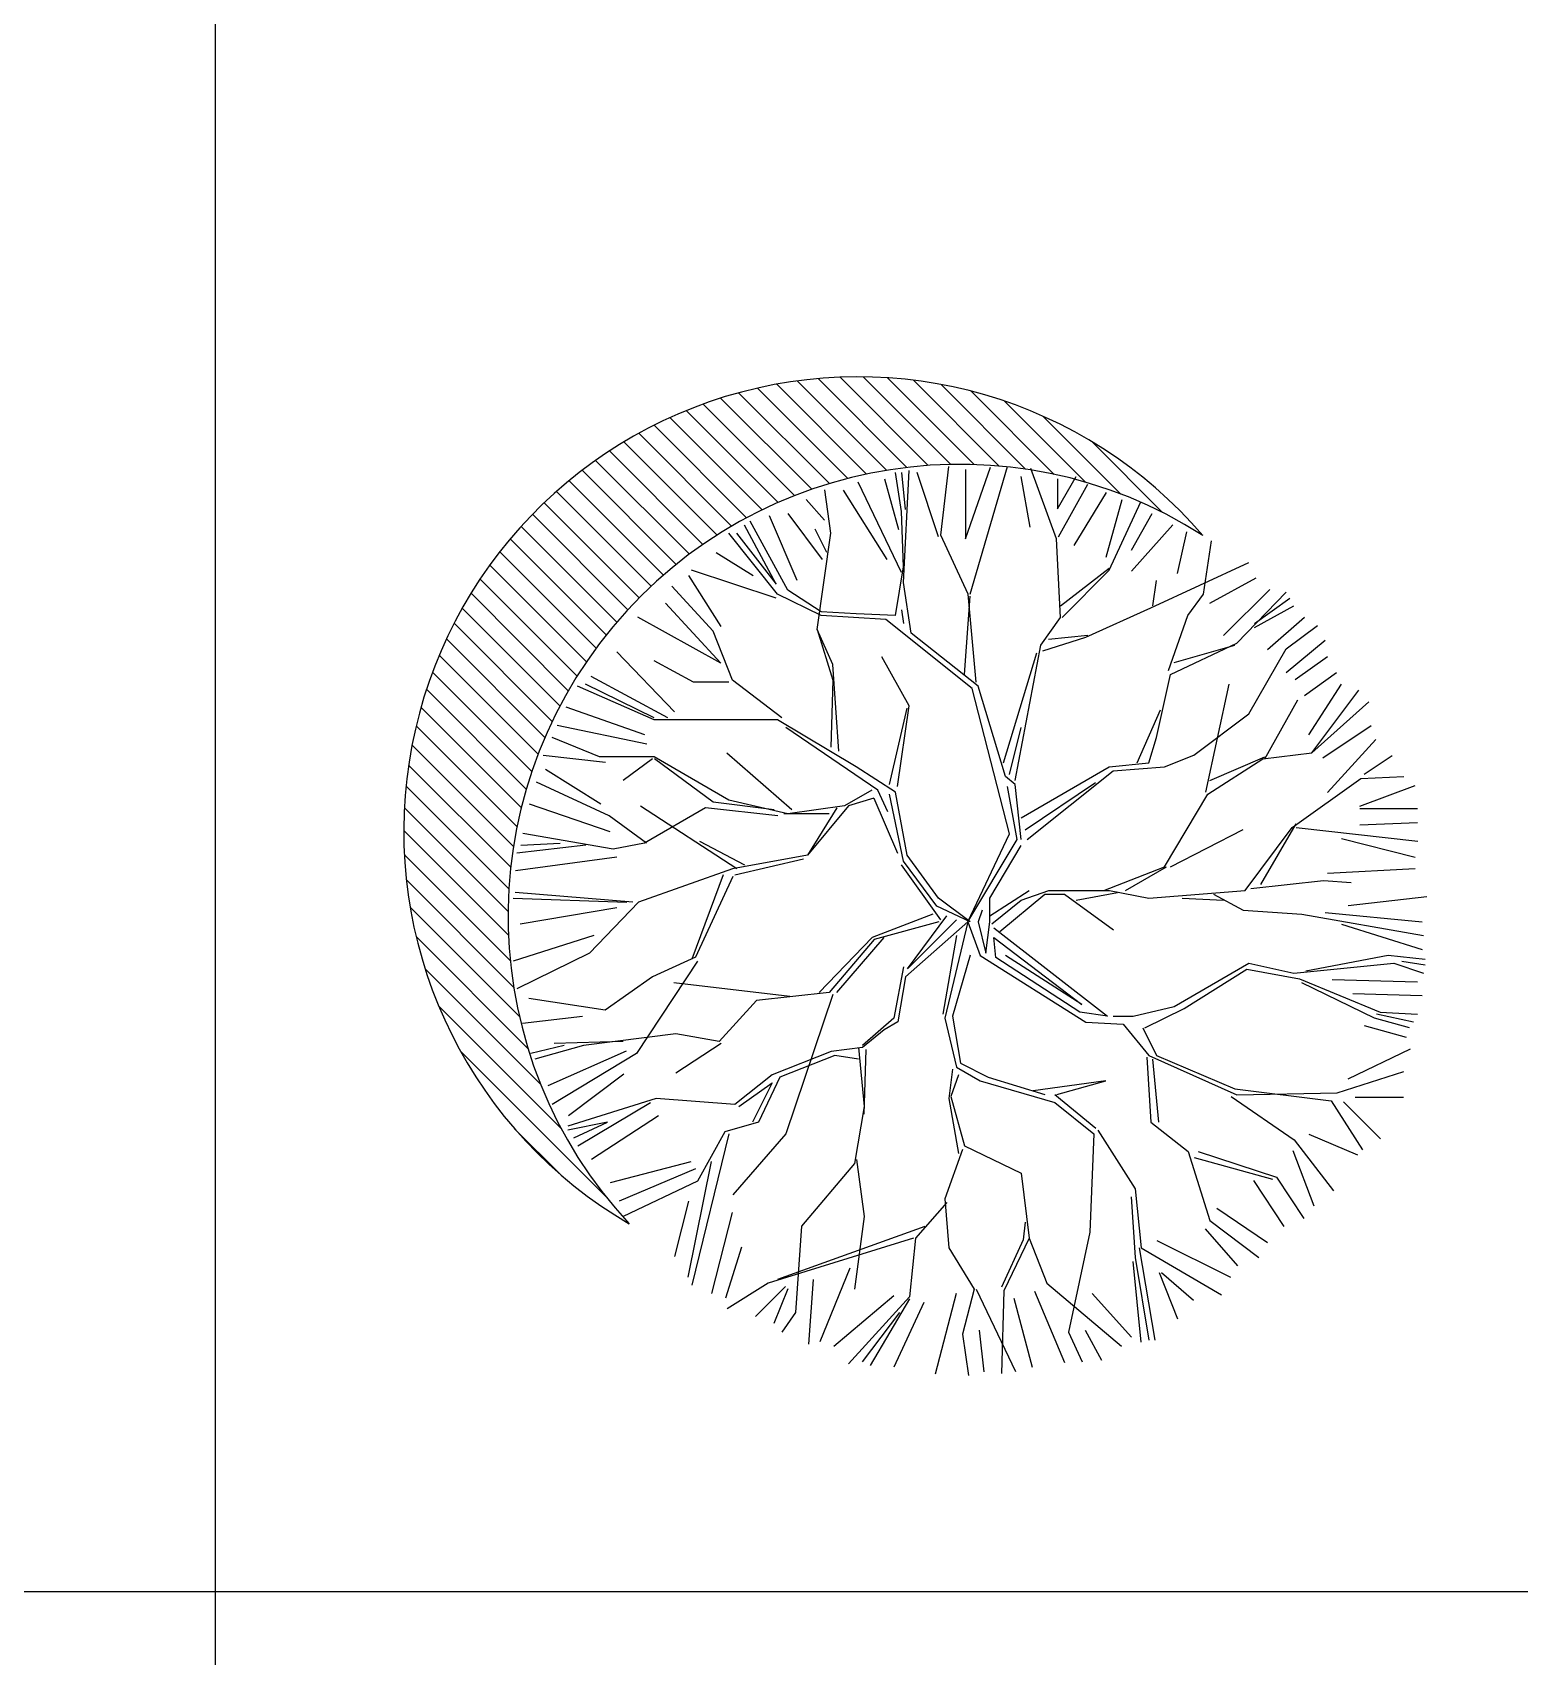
# Model space of a CAD drawing. Header units: millimetres. Extents: x -4017 to 59953, y -688 to 66564.
# Drawn here: x 45985 to 48107, y 14005 to 16322 of the extents above; entities that cross this region are included whole.
import ezdxf

# ---------------------------------------------------------------- set-up
doc = ezdxf.new("R2010")
doc.units = ezdxf.units.MM
doc.layers.add('www.cad-blocks.net', color=7, linetype='Continuous')

# ---------------------------------------------------------------- blocks, each defined once
blk = doc.blocks.new('A$C516926BB')
for p, q in [((48.7041, 38.5194), (48.7041, 0)), ((0, 4.7221), (62.4121, 4.7221))]:
    blk.add_line(p, q)
blk = doc.blocks.new('A$C38CD178F')
for p, q in [((0.6607, 1.2863), (0.5325, 1.4145)), ((0.6889, 1.2916), (0.5614, 1.4191)), ((0.7182, 1.2957), (0.5914, 1.4225)), ((0.7487, 1.2986), (0.6228, 1.4245)), ((0.7807, 1.3), (0.6558, 1.4249)), ((0.8143, 1.2998), (0.6905, 1.4236)), ((0.8499, 1.2977), (0.7274, 1.4202)), ((0.8877, 1.2932), (0.7669, 1.4141)), ((0.5823, 1.2645), (0.4522, 1.3946)), ((0.6075, 1.2727), (0.478, 1.4022)), ((0.6337, 1.28), (0.5048, 1.4089)), ((0.9285, 1.2858), (0.8098, 1.4046)), ((0.9732, 1.2746), (0.8574, 1.3904)), ((0.5343, 1.2457), (0.4032, 1.3768)), ((0.5579, 1.2555), (0.4273, 1.3861)), ((1.0234, 1.2577), (0.9123, 1.3688)), ((0.4679, 1.2119), (0.3354, 1.3444)), ((0.4893, 1.2238), (0.3572, 1.3559)), ((0.5115, 1.2351), (0.3798, 1.3668)), ((0.4472, 1.1992), (0.3142, 1.3322)), ((1.0832, 1.2313), (0.982, 1.3326)), ((0.4077, 1.1719), (0.2737, 1.3058)), ((0.4271, 1.1859), (0.2936, 1.3193)), ((0.3707, 1.142), (0.2359, 1.2768)), ((0.3889, 1.1573), (0.2545, 1.2916)), ((0.3531, 1.1262), (0.2179, 1.2614)), ((0.3198, 1.0927), (0.1837, 1.2288)), ((0.3362, 1.1097), (0.2005, 1.2454)), ((0.3041, 1.075), (0.1675, 1.2116)), ((0.289, 1.0567), (0.152, 1.1937)), ((0.2745, 1.0378), (0.137, 1.1752)), ((0.2474, 0.998), (0.109, 1.1364)), ((0.2607, 1.0182), (0.1227, 1.1562)), ((0.2349, 0.9771), (0.096, 1.1161)), ((0.223, 0.9556), (0.0836, 1.095)), ((0.2119, 0.9333), (0.0719, 1.0733)), ((0.2015, 0.9103), (0.0609, 1.0509)), ((0.1918, 0.8866), (0.0506, 1.0278)), ((0.1829, 0.862), (0.0411, 1.0038)), ((0.1749, 0.8366), (0.0324, 0.9791)), ((0.1678, 0.8103), (0.0246, 0.9535)), ((0.1617, 0.783), (0.0177, 0.927)), ((0.1567, 0.7547), (0.0118, 0.8996)), ((0.1528, 0.7252), (0.0069, 0.871)), ((0.1502, 0.6943), (0.0032, 0.8413)), ((0.149, 0.6621), (0.0009, 0.8102)), ((0.1496, 0.6281), (0, 0.7777)), ((0.1521, 0.5921), (0.0008, 0.7434)), ((0.1571, 0.5538), (0.0037, 0.7071)), ((0.1651, 0.5123), (0.0091, 0.6684)), ((0.1773, 0.4668), (0.0176, 0.6264)), ((0.1956, 0.4151), (0.0305, 0.5802)), ((0.2247, 0.3525), (0.0498, 0.5274)), ((0.2879, 0.2559), (0.081, 0.4628)), ((0.224, 0.2864), (0.1582, 0.3522))]:
    blk.add_line(p, q)
at = {"linetype": 'ByBlock'}
for p, q in [((0.7106, 1.146), (0.6486, 1.2748)), ((0.6864, 1.2795), (0.7063, 1.2072)), ((0.7106, 1.2328), (0.702, 1.2886)), ((0.7106, 1.2886), (0.7158, 1.2357)), ((0.7135, 1.1317), (0.7216, 1.2915)), ((0.7635, 1.1966), (0.733, 1.2886)), ((0.7664, 1.199), (0.7778, 1.2972)), ((0.8016, 1.1939), (0.8377, 1.2961)), ((0.8016, 1.2928), (0.8016, 1.1939)), ((0.8083, 1.115), (0.8617, 1.2972)), ((0.8806, 1.2829), (0.8938, 1.2105)), ((0.9318, 1.1937), (0.8951, 1.2944)), ((0.9333, 1.2367), (0.9599, 1.2829)), ((0.9333, 1.2795), (0.9333, 1.2367)), ((0.6095, 1.2018), (0.601, 1.2638)), ((0.6273, 1.2633), (0.6897, 1.1644)), ((0.9347, 1.1966), (0.9766, 1.2719)), ((1.0024, 1.26), (0.9566, 1.1843)), ((0.5483, 1.2301), (0.5974, 1.1644)), ((0.5745, 1.25), (0.6007, 1.2205)), ((0.7135, 1.1541), (0.7106, 1.2328)), ((1.0024, 1.1677), (1.0256, 1.25)), ((1.0071, 1.1489), (1.0519, 1.2467)), ((1.0389, 1.1776), (1.0684, 1.2301)), ((0.5314, 1.1293), (0.4866, 1.2133)), ((0.548, 1.1208), (0.4947, 1.219)), ((0.5217, 1.2271), (0.5612, 1.1348)), ((0.6038, 1.1742), (0.5871, 1.2076)), ((1.0389, 1.1478), (1.098, 1.2138)), ((0.5337, 1.115), (0.4641, 1.2018)), ((0.4751, 1.2018), (0.5314, 1.1293)), ((0.59, 1.0645), (0.6095, 1.2018)), ((0.8055, 1.115), (0.7664, 1.199)), ((0.9375, 1.0817), (0.9318, 1.1937)), ((1.1046, 1.1444), (1.1179, 1.2039)), ((1.1415, 1.115), (1.153, 1.1909)), ((0.4461, 1.1743), (0.4988, 1.1415)), ((1.0662, 1.0955), (1.2064, 1.1599)), ((0.4066, 1.1415), (0.4527, 1.0688)), ((0.5314, 1.1093), (0.4108, 1.1489)), ((0.702, 1.0845), (0.7135, 1.1541)), ((0.9375, 1.0983), (1.0071, 1.1518)), ((0.9399, 1.0817), (1.0071, 1.1489)), ((1.1507, 1.102), (1.2165, 1.1381)), ((0.4417, 1.0621), (0.3826, 1.1265)), ((0.5957, 1.0845), (0.5337, 1.115)), ((0.5957, 1.0898), (0.548, 1.1208)), ((0.7244, 1.0592), (0.7135, 1.1317)), ((0.8169, 0.9891), (0.8055, 1.115)), ((1.0691, 1.0983), (1.0743, 1.1346)), ((1.1191, 1.0845), (1.1415, 1.115)), ((1.1703, 1.0558), (1.2364, 1.1215)), ((1.1892, 1.0449), (1.2593, 1.1179)), ((0.3737, 1.102), (0.4527, 1.0163)), ((0.6458, 1.0869), (0.5957, 1.0898)), ((0.7106, 1.0926), (0.7135, 1.0731)), ((0.8002, 1.0001), (0.8083, 1.1122)), ((0.9737, 1.0535), (1.0662, 1.0955)), ((1.2145, 1.0731), (1.265, 1.1093)), ((1.2145, 1.0673), (1.2707, 1.0983)), ((0.4527, 1.0163), (0.3342, 1.082)), ((0.6882, 1.0788), (0.5957, 1.0845)), ((0.702, 1.0845), (0.6458, 1.0869)), ((0.8112, 0.9805), (0.6882, 1.0788)), ((0.9094, 1.0421), (0.9375, 1.0817)), ((1.0915, 1.0058), (1.1191, 1.0845)), ((1.2331, 1.0359), (1.2858, 1.082)), ((1.2593, 1.0368), (1.3041, 1.0702)), ((0.4694, 0.992), (0.4417, 1.0621)), ((0.59, 1.0645), (0.6124, 0.992)), ((0.6124, 1.0144), (0.59, 1.0645)), ((0.8198, 0.9834), (0.7244, 1.0592)), ((0.9123, 1.034), (0.9737, 1.0535)), ((0.9204, 1.0507), (0.9766, 1.0564)), ((1.0944, 1.0001), (1.1892, 1.0449)), ((1.2593, 1.003), (1.3154, 1.0492)), ((0.3866, 0.9469), (0.3043, 1.0326)), ((0.4136, 0.9891), (0.3574, 1.0197)), ((0.7216, 0.9553), (0.6825, 1.0254)), ((0.856, 0.8742), (0.9037, 1.0311)), ((0.8727, 0.8489), (0.9094, 1.0421)), ((1.0996, 1.0173), (1.1864, 1.0421)), ((1.2064, 0.9443), (1.2593, 1.0368)), ((1.2726, 0.9931), (1.3187, 1.0259)), ((0.3769, 0.9386), (0.2677, 0.9972)), ((0.621, 0.8909), (0.6124, 1.0144)), ((1.0743, 0.9104), (1.0944, 1.0001)), ((1.2858, 0.9702), (1.3316, 1.003)), ((0.3574, 0.9357), (0.2482, 0.9834)), ((0.3574, 0.9386), (0.2596, 0.9863)), ((0.4641, 0.9891), (0.4136, 0.9891)), ((0.5395, 0.9386), (0.4694, 0.992)), ((0.6124, 0.992), (0.6095, 0.8966)), ((0.8646, 0.7731), (0.8112, 0.9805)), ((0.8589, 0.8546), (0.8198, 0.9834)), ((1.1449, 0.8322), (1.1784, 0.9864)), ((1.2921, 0.9141), (1.3383, 0.9864)), ((1.2961, 0.8884), (1.3633, 0.978)), ((0.3441, 0.9141), (0.232, 0.9536)), ((0.6934, 0.8432), (0.7187, 0.9524)), ((0.7049, 0.8403), (0.7216, 0.9553)), ((1.2289, 0.88), (1.2764, 0.964)), ((1.2961, 0.8884), (1.3774, 0.9611)), ((0.3471, 0.9008), (0.219, 0.9274)), ((0.5337, 0.9357), (0.3574, 0.9357)), ((0.6458, 0.8685), (0.5337, 0.9357)), ((1.0467, 0.8742), (1.0801, 0.95)), ((1.1277, 0.8852), (1.2064, 0.9443)), ((1.3121, 0.8812), (1.3811, 0.9274)), ((0.2792, 0.8828), (0.212, 0.9104)), ((0.6768, 0.8351), (0.5452, 0.9247)), ((0.8646, 0.8575), (0.8813, 0.9247)), ((1.0634, 0.8742), (1.0743, 0.9104)), ((1.3187, 0.8318), (1.3877, 0.9074)), ((0.2881, 0.8746), (0.1991, 0.8845)), ((0.3574, 0.8828), (0.2792, 0.8828)), ((0.4641, 0.8208), (0.3574, 0.8828)), ((0.5538, 0.807), (0.4613, 0.888)), ((1.0858, 0.8685), (1.1277, 0.8852)), ((1.1504, 0.8491), (1.2289, 0.8827)), ((1.2261, 0.88), (1.2961, 0.8884)), ((1.3711, 0.858), (1.4106, 0.8845)), ((0.2814, 0.8152), (0.2024, 0.8646)), ((0.355, 0.88), (0.313, 0.8491)), ((0.4418, 0.8183), (0.3577, 0.88)), ((0.702, 0.8322), (0.6458, 0.8685)), ((0.8813, 0.7955), (1.0071, 0.8685)), ((0.8898, 0.765), (1.0128, 0.8628)), ((1.0071, 0.8685), (1.0634, 0.8742)), ((1.0128, 0.8628), (1.0858, 0.8685)), ((1.1476, 0.8295), (1.2261, 0.88)), ((0.2933, 0.7986), (0.1896, 0.8464)), ((0.6682, 0.8351), (0.6291, 0.8127)), ((0.6911, 0.8041), (0.6768, 0.8351)), ((0.8727, 0.8432), (0.8589, 0.8546)), ((0.8755, 0.765), (0.8617, 0.8403)), ((0.8813, 0.765), (0.8727, 0.8432)), ((0.887, 0.7788), (0.9876, 0.8461)), ((1.268, 0.7819), (1.3662, 0.8519)), ((1.3648, 0.8122), (1.4438, 0.8417)), ((1.3662, 0.8519), (1.4277, 0.8546)), ((0.2947, 0.7757), (0.1795, 0.8152)), ((0.4754, 0.723), (0.3381, 0.8126)), ((0.5286, 0.8071), (0.4418, 0.8183)), ((0.548, 0.8012), (0.4641, 0.8208)), ((0.6291, 0.8127), (0.548, 0.8012)), ((0.6348, 0.8127), (0.5762, 0.7426)), ((0.671, 0.8236), (0.6348, 0.8127)), ((0.671, 0.8236), (0.7049, 0.7454)), ((0.7135, 0.734), (0.6934, 0.8294)), ((0.7187, 0.7426), (0.702, 0.8322)), ((1.086, 0.7258), (1.1476, 0.8295)), ((0.3465, 0.7594), (0.2933, 0.7986)), ((0.4306, 0.8098), (0.3438, 0.7594)), ((0.5341, 0.7986), (0.4306, 0.8098)), ((0.607, 0.8014), (0.5426, 0.8014)), ((0.6182, 0.8098), (0.5761, 0.7426)), ((1.3648, 0.8089), (1.4472, 0.8089)), ((1.3648, 0.7856), (1.4472, 0.7889)), ((0.2988, 0.7511), (0.17, 0.7735)), ((0.8051, 0.6474), (0.8646, 0.7731)), ((0.8051, 0.6474), (0.8755, 0.765)), ((1.0944, 0.7258), (1.1981, 0.779)), ((1.2008, 0.6921), (1.268, 0.7819)), ((1.2232, 0.7006), (1.2737, 0.7874)), ((1.2737, 0.7819), (1.4473, 0.7623)), ((1.3383, 0.766), (1.4438, 0.7395)), ((0.2597, 0.7566), (0.1616, 0.7454)), ((0.1673, 0.7566), (0.2232, 0.7594)), ((0.3438, 0.7594), (0.2988, 0.7511)), ((0.4222, 0.7623), (0.4866, 0.7287)), ((0.5762, 0.7426), (0.4694, 0.723)), ((0.7635, 0.6811), (0.7187, 0.7426)), ((0.8365, 0.6811), (0.8813, 0.7564)), ((0.3043, 0.7395), (0.1596, 0.7199)), ((0.4694, 0.723), (0.335, 0.6753)), ((0.4726, 0.7146), (0.5706, 0.737)), ((0.7666, 0.6501), (0.7107, 0.7287)), ((0.7607, 0.6696), (0.7135, 0.734)), ((0.9991, 0.6921), (1.086, 0.7258)), ((1.03, 0.6921), (1.0889, 0.7258)), ((1.3187, 0.7166), (1.4438, 0.7232)), ((0.4557, 0.7146), (0.411, 0.5941)), ((0.4697, 0.7118), (0.4165, 0.5969)), ((1.2093, 0.6949), (1.313, 0.7063)), ((1.313, 0.7063), (1.3521, 0.7033)), ((0.1561, 0.6809), (0.3185, 0.6754)), ((0.3269, 0.6754), (0.1588, 0.6894)), ((0.335, 0.6753), (0.2649, 0.6024)), ((0.8083, 0.6472), (0.7635, 0.6811)), ((0.8365, 0.6472), (0.8365, 0.6811)), ((0.8367, 0.6558), (0.8927, 0.6921)), ((0.8395, 0.6446), (0.8815, 0.6782)), ((0.8507, 0.6334), (0.9151, 0.6866)), ((0.8815, 0.6782), (0.9208, 0.6921)), ((0.9151, 0.6866), (0.9432, 0.6866)), ((0.9208, 0.6921), (1.0076, 0.6921)), ((0.9432, 0.6866), (1.0131, 0.6361)), ((0.9599, 0.6782), (1.0188, 0.6894)), ((1.0076, 0.6921), (1.0636, 0.6809)), ((1.0636, 0.6809), (1.2008, 0.6921)), ((1.1113, 0.6809), (1.17, 0.6782)), ((1.156, 0.6866), (1.1981, 0.6642)), ((1.3482, 0.6704), (1.4601, 0.6837)), ((0.3043, 0.6671), (0.1662, 0.6442)), ((0.7554, 0.6585), (0.6686, 0.6249)), ((0.7191, 0.5801), (0.7751, 0.6558)), ((0.789, 0.6501), (0.7191, 0.5801)), ((0.8083, 0.6472), (0.7607, 0.6696)), ((0.8255, 0.6639), (0.8198, 0.6472)), ((1.1981, 0.6642), (1.2821, 0.6585)), ((1.2821, 0.6585), (1.4557, 0.6277)), ((1.3154, 0.6605), (1.4535, 0.6475)), ((0.2715, 0.6276), (0.1563, 0.5914)), ((0.7639, 0.6473), (0.6714, 0.6222)), ((0.8051, 0.6474), (0.7163, 0.5689)), ((0.789, 0.6277), (0.7696, 0.5157)), ((0.8051, 0.6474), (0.7723, 0.51)), ((0.8051, 0.6474), (0.8226, 0.5995)), ((0.8198, 0.6472), (0.8307, 0.6024)), ((0.8307, 0.6024), (0.8365, 0.6472)), ((0.8422, 0.6386), (1.0047, 0.5127)), ((1.3383, 0.6442), (1.4535, 0.6077)), ((0.6686, 0.6249), (0.593, 0.5465)), ((0.6714, 0.6222), (0.607, 0.5465)), ((0.6182, 0.5465), (0.6855, 0.6249)), ((0.8422, 0.6248), (0.968, 0.5294)), ((0.845, 0.5966), (0.8422, 0.6248)), ((0.2649, 0.6024), (0.1614, 0.5518)), ((0.4194, 0.5913), (0.3324, 0.4595)), ((0.4165, 0.5969), (0.355, 0.5689)), ((0.7134, 0.5829), (0.6995, 0.51)), ((0.8087, 0.5998), (0.7835, 0.5128)), ((0.8226, 0.5995), (0.9737, 0.5041)), ((0.9652, 0.5184), (0.845, 0.5966)), ((0.968, 0.5294), (0.8589, 0.5995)), ((1.0996, 0.5265), (1.2064, 0.5885)), ((1.1139, 0.5237), (1.2035, 0.5799)), ((1.2035, 0.5799), (1.2788, 0.5661)), ((1.2064, 0.5885), (1.2707, 0.5742)), ((1.2707, 0.5742), (1.4133, 0.5885)), ((1.4052, 0.5995), (1.2874, 0.5771)), ((1.4581, 0.5938), (1.4052, 0.5995)), ((1.4133, 0.5885), (1.4557, 0.5742)), ((1.4581, 0.5857), (1.4247, 0.5909)), ((0.355, 0.5689), (0.2876, 0.5212)), ((0.551, 0.5409), (0.3856, 0.5605)), ((0.7163, 0.5689), (0.7051, 0.5045)), ((1.2788, 0.5661), (1.3937, 0.5184)), ((1.3856, 0.5098), (1.2817, 0.5604)), ((1.3253, 0.5649), (1.4472, 0.5619)), ((0.2876, 0.5212), (0.1784, 0.5381)), ((0.5034, 0.5353), (0.4502, 0.4764)), ((0.607, 0.5465), (0.5034, 0.5353)), ((0.6126, 0.5436), (0.5453, 0.3448)), ((1.3549, 0.5453), (1.4535, 0.542)), ((0.2552, 0.5124), (0.1696, 0.5025)), ((0.6995, 0.51), (0.6547, 0.4707)), ((0.7723, 0.51), (0.789, 0.4401)), ((0.7835, 0.5128), (0.7947, 0.4456)), ((1.0047, 0.5127), (0.9652, 0.5184)), ((1.0128, 0.5127), (1.041, 0.5127)), ((1.041, 0.5127), (1.0996, 0.5265)), ((1.0576, 0.496), (1.1139, 0.5237)), ((1.4357, 0.496), (1.3856, 0.5098)), ((1.4414, 0.5041), (1.3885, 0.5156)), ((1.3937, 0.5184), (1.4471, 0.5156)), ((0.3886, 0.4876), (0.2568, 0.4707)), ((0.4502, 0.4764), (0.3886, 0.4876)), ((0.6855, 0.4933), (0.6547, 0.468)), ((0.7051, 0.5045), (0.6855, 0.4933)), ((0.9737, 0.5041), (1.0271, 0.5013)), ((1.0271, 0.5013), (1.0634, 0.4564)), ((1.0548, 0.496), (1.0743, 0.4564)), ((1.3711, 0.4992), (1.4306, 0.4826)), ((0.2289, 0.4707), (0.1812, 0.4595)), ((0.2568, 0.4707), (0.1869, 0.4513)), ((0.313, 0.4764), (0.2148, 0.4737)), ((0.453, 0.4737), (0.3886, 0.4316)), ((0.6547, 0.468), (0.6099, 0.4625)), ((0.649, 0.468), (0.6574, 0.3839)), ((0.6574, 0.3727), (0.6602, 0.4652)), ((1.3482, 0.4235), (1.4372, 0.4663)), ((0.3176, 0.463), (0.2057, 0.4135)), ((0.3324, 0.4595), (0.212, 0.3868)), ((0.6099, 0.4625), (0.5258, 0.4289)), ((0.6154, 0.4568), (0.537, 0.4259)), ((0.649, 0.4513), (0.6154, 0.4568)), ((0.7947, 0.4456), (0.834, 0.4259)), ((1.0608, 0.454), (1.0663, 0.3615)), ((1.0634, 0.4564), (1.1892, 0.4006)), ((1.0777, 0.3615), (1.0692, 0.4513)), ((1.0743, 0.4564), (1.1864, 0.4092)), ((0.3143, 0.4301), (0.2353, 0.3707)), ((0.5258, 0.4289), (0.4726, 0.3868)), ((0.4781, 0.3839), (0.5258, 0.4177)), ((0.5258, 0.4177), (0.4978, 0.3615)), ((0.537, 0.4259), (0.5062, 0.3615)), ((0.7835, 0.4371), (0.7778, 0.3951)), ((0.7919, 0.4289), (0.7807, 0.398)), ((0.789, 0.4401), (0.8228, 0.4204)), ((0.8228, 0.4204), (0.9292, 0.3896)), ((0.834, 0.4259), (0.9151, 0.4008)), ((1.0019, 0.4204), (0.8984, 0.4063)), ((0.932, 0.4008), (1.0019, 0.4204)), ((1.3322, 0.4035), (1.4276, 0.434)), ((0.3605, 0.3951), (0.2344, 0.356)), ((0.4726, 0.3868), (0.3605, 0.3951)), ((0.7778, 0.3951), (0.7919, 0.3167)), ((0.7807, 0.398), (0.8002, 0.3279)), ((0.9292, 0.4008), (0.9879, 0.3531)), ((1.1812, 0.398), (1.2709, 0.3363)), ((1.1864, 0.4092), (1.3237, 0.392)), ((1.1892, 0.4006), (1.3322, 0.4035)), ((1.3582, 0.3973), (1.4272, 0.3973)), ((0.2485, 0.3279), (0.3521, 0.3896)), ((0.6574, 0.3839), (0.6435, 0.3027)), ((0.9292, 0.3896), (0.9852, 0.3448)), ((1.3237, 0.392), (1.3685, 0.3219)), ((1.3416, 0.3906), (1.3944, 0.3378)), ((0.2906, 0.3615), (0.2344, 0.3503)), ((0.2429, 0.3391), (0.2906, 0.3615)), ((0.3637, 0.3707), (0.2681, 0.3083)), ((0.5062, 0.3615), (0.4585, 0.3475)), ((0.9907, 0.3503), (1.0439, 0.2662)), ((1.0663, 0.3615), (1.1195, 0.3195)), ((0.4642, 0.3448), (0.411, 0.1289)), ((0.4585, 0.3475), (0.4194, 0.2774)), ((0.5453, 0.3448), (0.4697, 0.2579)), ((0.8002, 0.3279), (0.8815, 0.2886)), ((0.9852, 0.3448), (0.9795, 0.2047)), ((1.2709, 0.3363), (1.3269, 0.2635)), ((1.2921, 0.3445), (1.3615, 0.3149)), ((0.4099, 0.305), (0.2947, 0.2751)), ((0.4389, 0.3055), (0.4053, 0.1402)), ((0.6435, 0.3027), (0.5679, 0.213)), ((0.6462, 0.3083), (0.6574, 0.2271)), ((0.7975, 0.3224), (0.7723, 0.2523)), ((1.1195, 0.3195), (1.1504, 0.2214)), ((1.128, 0.3112), (1.2401, 0.2803)), ((1.1337, 0.3195), (1.2456, 0.2831)), ((1.2692, 0.3212), (1.2988, 0.2422)), ((0.4165, 0.295), (0.3076, 0.2489)), ((0.8815, 0.2886), (0.8927, 0.1962)), ((1.2131, 0.2784), (1.256, 0.2127)), ((1.2456, 0.2831), (1.2849, 0.2242)), ((0.4194, 0.2774), (0.313, 0.2271)), ((1.0384, 0.255), (1.0439, 0.1682)), ((1.0439, 0.2662), (1.0524, 0.1821)), ((0.4066, 0.2489), (0.3866, 0.1699)), ((0.469, 0.2326), (0.4394, 0.1171)), ((0.7751, 0.2467), (0.7303, 0.1962)), ((0.7723, 0.2523), (0.7778, 0.1821)), ((1.1607, 0.2389), (1.2331, 0.1898)), ((0.5341, 0.1373), (0.7442, 0.213)), ((0.5679, 0.213), (0.5594, 0.0898)), ((0.6574, 0.2271), (0.6435, 0.1234)), ((0.8872, 0.2187), (0.8843, 0.1935)), ((1.1441, 0.2094), (1.1902, 0.1566)), ((1.1504, 0.2214), (1.2205, 0.1682)), ((0.7275, 0.1962), (0.5202, 0.1318)), ((0.7303, 0.1962), (0.7218, 0.1122)), ((0.8843, 0.1935), (0.8534, 0.1261)), ((0.8927, 0.1962), (0.8564, 0.1206)), ((0.8927, 0.1962), (0.918, 0.1318)), ((0.9795, 0.2047), (0.9487, 0.0617)), ((1.0751, 0.1928), (1.1803, 0.1403)), ((0.4822, 0.1832), (0.4593, 0.1105)), ((0.7778, 0.1821), (0.8143, 0.1234)), ((1.0524, 0.0477), (1.0412, 0.1626)), ((1.0439, 0.1682), (1.0636, 0.0505)), ((1.0496, 0.1821), (1.072, 0.0505)), ((1.0524, 0.1821), (1.1672, 0.1149)), ((0.6369, 0.1533), (0.5941, 0.0481)), ((1.0784, 0.147), (1.1046, 0.0809)), ((1.0817, 0.147), (1.1275, 0.1075)), ((0.5202, 0.1318), (0.4614, 0.0953)), ((0.545, 0.1271), (0.5021, 0.0842)), ((0.5483, 0.1237), (0.5284, 0.0743)), ((0.5845, 0.137), (0.5778, 0.0447)), ((0.7886, 0.1171), (0.7587, 0.0019)), ((0.8143, 0.1234), (0.7975, 0.0589)), ((0.8171, 0.1234), (0.8731, 0.0057)), ((0.8564, 0.1206), (0.8534, 0.0029)), ((0.9005, 0.1204), (0.9433, 0.0185)), ((0.918, 0.1318), (1.0245, 0.042)), ((0.9828, 0.1171), (1.0389, 0.0547)), ((0.6996, 0.1138), (0.614, 0.0414)), ((0.7218, 0.1122), (0.635, 0.0169)), ((0.7218, 0.1094), (0.6659, 0.0141)), ((0.7425, 0.1042), (0.6996, 0.0119)), ((0.8709, 0.1105), (0.8971, 0.0119)), ((0.5594, 0.0898), (0.5398, 0.0617)), ((0.6547, 0.0196), (0.7079, 0.0898)), ((0.7975, 0.0589), (0.8059, 0)), ((0.8215, 0.0647), (0.8281, 0.0052)), ((0.9487, 0.0617), (0.9683, 0.0196)), ((0.9728, 0.0647), (0.9961, 0.0218))]:
    blk.add_line(p, q, dxfattribs=at)
for centre, radius, start, end in [((0.6484, 0.7766), 0.6484, 40.623, 239.745), ((0.7935, 0.6556), 0.6445, 57.4265, 222.9415)]:
    blk.add_arc(centre, radius, start, end)

msp = doc.modelspace()

# ---------------------------------------------------------------- block references
at = {"xscale": 1000, "yscale": 1000, "zscale": 1000}
msp.add_blockref('A$C38CD178F', (46514.6, 14406), dxfattribs=at)
at = {"layer": 'www.cad-blocks.net', "color": 155, "true_color": 0x546d8e, "xscale": 1000, "yscale": 1000, "zscale": 1000}
msp.add_blockref('A$C516926BB', (-2458.7, 9375.6), dxfattribs=at)

doc.saveas('drawing.dxf')
